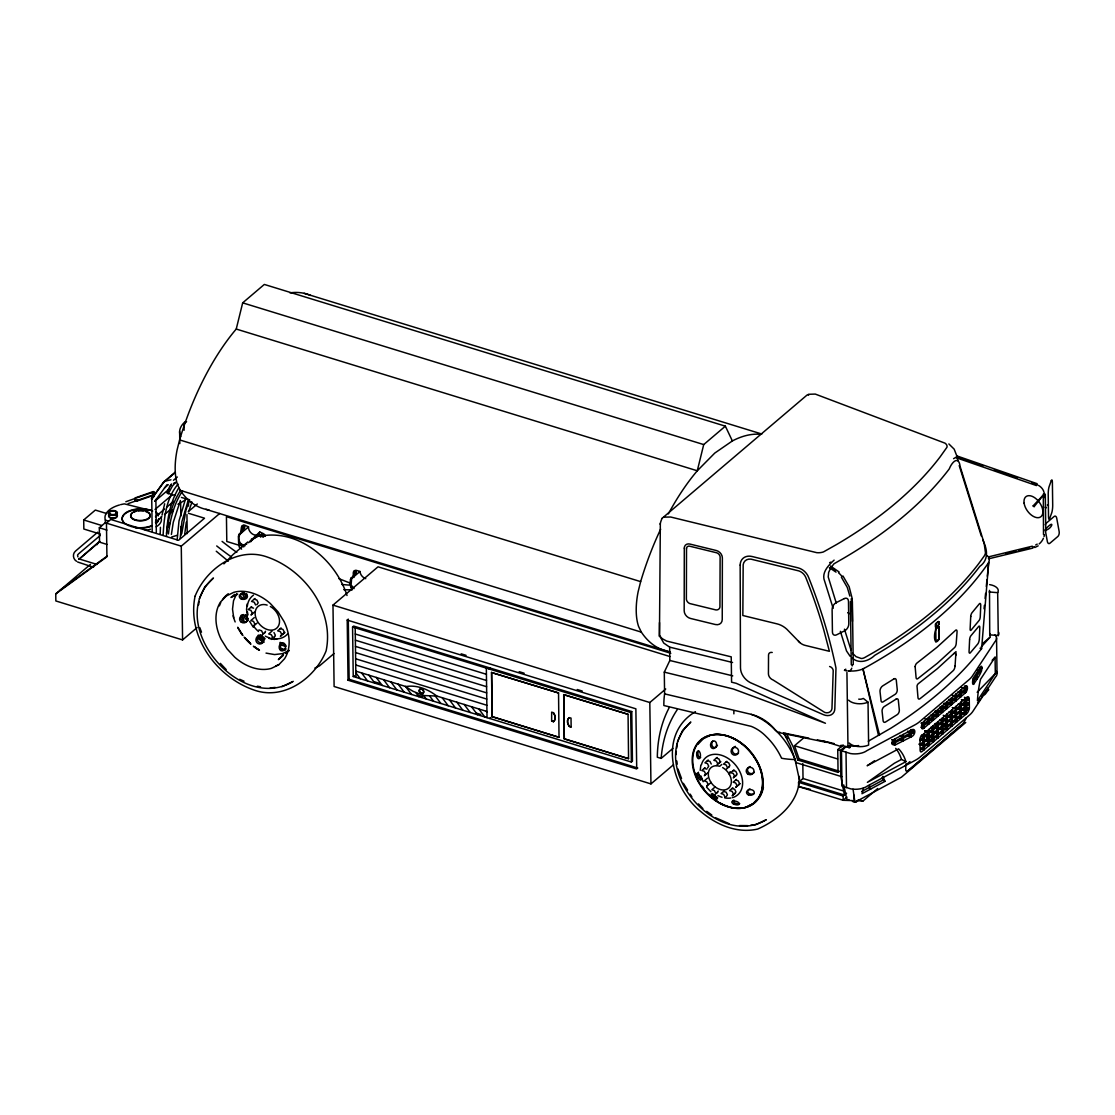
<?xml version="1.0" encoding="UTF-8"?>
<svg xmlns="http://www.w3.org/2000/svg" width="1115" height="1115" viewBox="0 0 1115 1115"><rect width="100%" height="100%" fill="white"/><g stroke="black" fill="none" stroke-linecap="round" stroke-linejoin="round"><path stroke-width="1.5" d="M160.17 534.183L160.421 527.325M163.152 534.433C164.142 517.095 166.302 497.708 178.121 484.119M166.483 536.12C167.027 519.52 170.051 502.419 178.693 487.994M177.146 539.883L179.013 520.9L185.271 499.743M180.184 538.364L181.954 521.43L188.045 500.872M905.965 763.775L905.701 769.406A8.112 2.481 -60.2 0 0 908.586 770.144L962.022 724.611A8.07 2.467 -60.2 0 0 966.245 717.935M969.618 639.648L969.06 651.453A2.829 1.031 -77.2 0 0 970.273 652.846L977.785 643.968A4.084 1.366 -78.4 0 0 979.318 638.993L979.792 627.773A2.76 0.92 -78.4 0 0 978.691 626.449L970.914 635.759A3.22 1.171 -77.2 0 0 969.618 639.662M970.733 616.33L970.12 629.111A2.146 0.781 -77.2 0 0 971.04 630.17L979.109 620.456A3.094 1.031 -78.4 0 0 980.266 616.693L980.74 605.57A3.582 1.199 -78.4 0 0 979.318 603.856L972.029 612.706A3.303 1.199 -77.2 0 0 970.733 616.33L970.705 616.693M921.561 725.921L921.575 727.649A3.875 1.756 -72.9 0 0 923.582 728.443L965.465 692.805A3.875 1.756 -72.9 0 0 967.402 688.68L967.374 686.965A3.875 1.756 -72.9 0 0 965.381 686.171L923.485 721.795A3.875 1.756 -72.9 0 0 921.561 725.921L967.374 686.965L964.712 686.143M955.081 665.948L955.987 651.634L937.38 668.652L918.286 683.718A2.383 1.171 -70.8 0 0 917.018 686.101L917.98 697.628A3.401 1.673 -70.8 0 0 919.945 698.757L937.604 684.777L953.269 670.575A3.902 1.617 -74.8 0 0 955.081 665.948M166.525 533.472L166.539 533.346C168.351 518.308 172.086 503.116 180.63 490.405M660.331 523.52L659.453 636.442L659.495 622.56M868.306 741.21L890.801 728.248A567.828 293.301 -0.8 0 0 974.984 656.972L981.604 648.693L988.698 562.49A19.471 10.063 -0.8 0 0 988.726 557.793M984.043 608.776L984.392 605.347M985.075 598.49L985.59 593.347M986.287 586.49L986.984 579.633M987.319 576.204L988.698 562.49A567.828 293.301 -0.8 0 1 862.968 668.958A17.659 9.129 -0.8 0 1 848.404 670.909M198.637 604.846L199.014 601.752M247.209 603.926L246.54 609.445L247.377 615.424M675.941 754.702L676.331 751.412M676.735 748.123L677.335 743.203M700.206 770.367L700.847 765.155M799.343 776.458C800.18 801.448 778.632 819.832 757.656 829.072C737.099 833.811 716.374 824.752 700.833 811.595C671.397 787.998 657.543 734.172 695.439 711.663M181.717 533.778L186.01 509.945L189.592 499.785L181.424 497.443M184.7 534.21L186.289 522.154M76.503 561.277C72.865 559.089 72.266 553.597 75.695 550.935L97.744 532.176M240.575 533.611L241.439 527.297A3.415 2.481 49.6 0 1 244.701 525.834L241.621 532.552L238.847 534.907M264.882 536.427A3.415 2.481 49.6 0 0 262.569 533.918L254.276 538.28M1043.501 534.545L1043.319 495.966M168.95 527.479L169.647 522.865M168.435 533.96C170.261 518.907 174.01 503.687 182.553 490.962M171.403 534.447L173.271 522.266L180.393 500.524M957.102 456.606L957.005 455.91L956.349 457.777L1036.49 485.582M982.008 668.15L981.507 670.951A35.638 10.091 -80.5 0 1 977.339 678.645L973.883 683.899A3.875 1.101 -80.5 0 1 972.587 682.896A3.875 1.101 -80.5 0 1 973.465 677.85L973.716 679.983L973.688 677.404L980.698 666.742A3.875 1.101 -80.5 0 1 982.008 668.15L979.054 667.662M162.01 515.186L164.658 503.771M863.345 788.04L862.02 793.699L885.003 781.35L882.857 776.319M869.714 784.751L869.045 787.58L870.787 788.988M208.909 509.876A173.578 78.761 -72.9 0 1 180.309 490.405L177.578 484.788A52.266 23.708 -72.9 0 1 177.09 449.958L179.599 439.895A173.578 78.761 -72.9 0 1 236.241 329.05L242.68 302.848L264.325 284.437L725.363 426.167L732.374 440.941A173.578 78.761 -72.9 0 1 760.597 434.334M725.363 426.167L703.718 444.578L697.279 470.781A173.578 78.761 -72.9 0 0 668.373 513.904M172.1 512.984L172.978 509.639M353.316 576.26L353.274 572.915A3.415 2.481 49.6 0 1 356.145 570.88L353.051 576.385L350.793 578.309L349.873 583.452L350.89 587.619A7.666 5.561 49.6 0 0 352.438 588.706M660.624 529.235A173.578 78.761 -72.9 0 0 640.651 581.626L638.142 591.689A52.266 23.708 -72.9 0 0 638.616 626.519L641.348 632.135A173.578 78.761 -72.9 0 0 669.962 651.606M729.322 774.493L730.116 771.622M1045.354 507.144L1046.428 507.687L1045.354 507.283M1048.365 505.569L1047.292 505.025L1048.365 505.43M1034.176 506.558L1033.117 505.917L1034.107 506.67L1044.211 493.987L1033.187 505.82M1044.323 494.753L1043.403 493.903M188.909 510.795L191.892 502.335M998.608 632.205A12.516 6.467 -0.8 0 1 998.273 635.55L989.73 634.825L989.507 590.866A3.749 1.937 -0.8 0 0 989.437 590.365M989.73 634.825L990.106 633.738M244.756 525.862L238.373 536.204L238.624 543.103A7.666 5.561 49.6 0 0 243.307 545.834M258.582 534.197A6.676 4.85 49.6 0 1 252.06 533.764A6.676 4.85 49.6 0 1 248.506 526.893L240.157 533.987C236.742 538.684 240.45 547.925 246.819 543.953M136.992 500.147L135.626 500.314L135.514 498.363M236.715 593.612L233.523 600.748L232.519 609.152L233.774 618.24L233.16 615.731M199.39 598.657L204.756 586.88L213.439 578.002C163.626 621.724 239 714.548 293.273 681.349M677.53 741.559L682.617 730.423L690.826 722.032C644.052 763.413 714.994 850.731 766.284 819.72L755.51 824.765L750.771 825.295M664.289 672.136L669.836 660.484L669.655 647.132L663.773 643.104L659.676 635.926L662.254 638.7L666.659 641.069L731.231 656.846L731.579 682.185L736.262 683.328L825.462 723.273L733.531 689.056L664.289 672.136L664.596 693.878A36.405 13.979 -76.3 0 0 663.857 705.53L751.217 726.367A23.373 12.446 35.8 0 1 764.876 735.231L767.803 738.13A82.663 74.301 -64.5 0 1 781.03 757.071L781.573 758.242A43.527 22.481 -0.8 0 0 784.876 758.771L786.005 758.911A41.812 21.603 -0.8 0 0 795.009 759.524L799.748 781.308L844.32 795.009M831.121 567.451L833.992 563.786L844.222 557.876A567.828 293.301 -0.8 0 0 949.241 468.941C952.531 460.704 958.942 456.119 960.099 466.377L984.169 543.214L985.493 553.012A12.404 5.603 83.4 0 1 984.099 556.176L978.872 563.423A567.828 293.301 -0.8 0 1 873.853 652.359L864.738 657.529A12.432 8.92 -85 0 1 861.24 658.491L856.055 656.665L852.543 653.279M830.605 568.204L828.64 572.427L828.222 576.943L836.25 603.02M168.184 493.834L172.393 486.029L175.863 482.224M353.204 577.277L356.201 570.894M662.199 518.238L807.107 395.003A9.282 4.822 -69.3 0 1 808.626 395.268M976.684 675.481L972.851 682.519L981.507 668.164L976.684 675.481L976.726 672.777M995.082 657.209L980.517 679.314A35.596 10.091 -80.5 0 0 977.451 700.68L995.305 673.572L995.082 657.209L992.155 660.275M250.122 541.068L259.781 531.994L263.084 533.486A3.415 2.481 49.6 0 1 265.398 535.994M250.736 541.792L252.269 539.465L251.433 539.089M256.91 604.678L258.22 602.755L256.854 600.009L254.164 599.187M264.241 633.195L265.551 631.271M271.433 639.439L272.743 637.515L271.377 634.769L268.687 633.933L272.116 631.02M283.015 634.101L284.325 632.177L282.959 629.431L280.269 628.609M707.495 768.012L708.736 766.2L707.44 763.594L704.903 762.813L708.206 759.998M718.938 763.315L720.179 761.503L718.868 758.897L716.332 758.116M728.666 767.162L729.907 765.336L728.611 762.744L726.074 761.963M716.945 792.821L718.185 791.009M735.83 775.733L737.071 773.922L735.775 771.315L733.238 770.535M726.227 796.612L727.454 794.8L726.158 792.194L723.621 791.413M738.283 785.253L739.51 783.441L738.214 780.835L735.677 780.054M734.701 793.685L735.942 791.859L734.632 789.253L732.095 788.472M977.548 703.007L980.197 699.189M981.953 696.638L988.002 687.913M175.376 472.398L163.78 482.265L151.542 498.935L163.584 482.084L175.194 472.216M155.793 499.98L167.055 484.635M953.576 458.683L956.837 456.788M994.719 674.199L995.305 673.558L977.158 692.29M981.144 647.034L989.758 637.515A19.471 10.063 -0.8 0 0 990.064 633.585M283.503 654.268L278.36 659.648L283.196 655.522M697.851 744.416L703.244 738.771L710.339 735.356A40.015 29.06 49.6 0 1 744.918 745.977L752.151 753.81L757.754 762.827A41.924 30.44 49.6 0 1 758.242 798.201L752.848 803.831L745.768 807.26A40.015 29.06 49.6 0 1 719.579 802.73M223.906 563.883L233.286 554.308L247.767 541.988M845.686 670.617L844.445 670.338L845.769 669.167M192.17 502.349L191.125 502.335M968.391 698.534L920.405 739.343L920.419 740.639L968.405 699.816L968.391 698.534L964.391 697.307M968.614 703.161L920.558 744.026L920.572 745.308L968.628 704.443L968.614 703.161L964.614 701.934M908.823 770.284L962.022 724.611M186.595 421.679L184.003 423.867L184.1 430.251M100.336 534.099L83.848 529.026L83.709 519.966L95.346 510.071L106.901 513.611M107.138 544.468L99.542 542.141L99.333 527.757L105.423 522.587M197.16 627.522L182.581 639.926L55.848 600.957L55.75 593.877L106.928 556.789L106.455 523.144L110.789 519.465L178.567 540.301L204.533 518.21L188.519 513.29M100.197 535.507L78.58 553.834L77.562 555.005L77.897 556.915M99.639 541.695L78.914 559.326L99.639 541.263M151.347 498.767L153.926 496.565M164.435 487.966L168.295 484.677M173.452 480.3L177.327 477.011M155.11 501.025L169.355 488.914M55.75 593.877L90.413 564.413M155.027 509.457L172.17 494.879M155.473 516.789L164.546 509.081M167.125 506.879L173.606 501.374M161.884 516.761L155.403 522.266A2.063 1.505 49.6 0 0 155.654 520.217M164.476 514.559L169.647 510.154M188.212 511.701L197.285 503.994M182.581 639.926L181.271 546.155L219.697 513.471M248.561 542.726L256.074 536.329M251.502 540.636L257.621 535.423M234.596 594.407L230.972 597.501L237.732 594.225M254.987 598.49L251.544 601.403L254.234 602.225L255.614 604.985M251.683 606.63L248.255 609.557L250.931 610.379L252.311 613.125L251 615.062L254.429 612.135M254.262 617.64L250.833 620.567L253.509 621.389L254.889 624.135L253.579 626.059L257.007 623.146M261.621 635.425L265.063 632.512M281.091 627.912L277.649 630.825L280.339 631.648L281.719 634.407L280.409 636.331L284.98 632.442M274.708 636.651L274.053 637.209L275.363 635.285L273.983 632.539M350.431 579.633L359.978 571.465A6.676 4.85 49.6 0 0 365.748 578.643M673.474 764.751L650.951 783.901L334.11 686.505L332.981 605.111L378.027 566.81L669.976 656.554M285.621 653.474L289.245 650.38L282.485 653.641L274.569 654.575L266.025 653.097M347.211 620.065L348.284 619.146L349.134 679.3L348.047 680.22L636.721 768.96L635.871 708.806L347.211 620.065L348.047 680.22M352.563 626.992L353.636 626.072L631.759 711.565L632.442 761.113L631.369 762.033L353.246 676.526L352.563 626.992L630.672 712.485L631.759 711.565M333.97 653.571L319.489 665.892L314.862 668.052M353.246 676.526L354.333 675.606M488.969 668.93L490.056 668.01M491.52 672.512L558.545 692.959L559.019 737.308L492.133 716.736L491.52 672.512L558.545 692.959M489.666 718.464L490.753 717.544M492.133 716.736L491.659 672.401M553.458 712.694L553.333 712.806A7.624 5.533 49.6 0 1 553.444 721.656L551.646 721.098L551.66 712.137L553.458 712.694A7.624 5.533 49.6 0 1 553.584 721.544L553.444 721.656M551.646 721.098L553.584 721.544M569.249 717.698L569.389 717.586A7.136 5.185 49.6 0 0 569.514 726.436L571.145 726.938L571.019 718.088L569.249 717.698A7.136 5.185 49.6 0 0 569.375 726.548M559.019 737.308L492.272 716.624M564.302 738.924L563.814 694.575L628.066 714.325L628.553 758.674L564.302 738.924L563.688 694.701L628.066 714.325M650.951 783.901L649.808 702.52L665.711 689M628.553 758.674L564.441 738.813M669.251 707.565A155.333 112.796 49.6 0 0 657.32 757.238L661.153 758.409L672.944 748.374M705.084 767.705L701.781 770.521L704.318 771.301L705.614 773.894L704.373 775.719L707.691 772.904M717.126 757.447L713.809 760.263L716.346 761.043L717.656 763.65M716.415 765.461L720.834 761.712M721.767 764.472L719.677 766.27A13.547 9.84 49.6 0 0 709.447 779.552A13.547 9.84 49.6 0 0 728.778 788.04A13.547 9.84 49.6 0 0 722.659 767.58M726.855 761.294L723.551 764.11L726.088 764.89L727.384 767.482M707.523 778.103L704.22 780.918L706.757 781.699L708.053 784.305L706.812 786.117L711.231 782.368M726.158 769.308L729.461 766.493M734.018 769.866L730.715 772.681L733.252 773.462L734.548 776.068L733.308 777.88L736.625 775.064M715.133 786.953L711.816 789.768L714.367 790.549L715.663 793.155M714.422 794.967L717.739 792.152M736.471 779.385L733.154 782.2L735.691 782.981L736.987 785.587L735.761 787.399L740.165 783.65M724.416 790.744L721.098 793.559L723.635 794.34L724.931 796.946M732.89 787.803L729.572 790.619L732.109 791.399L733.419 794.005L732.179 795.817L735.482 793.002M1045.856 528.789C1056.058 518.015 1051.334 529.918 1045.299 530.127M841.839 776.695L796.166 762.66L790.368 745.949L783.789 733.043L786.633 733.921L793.211 746.827L797.783 759.998L838.062 772.374L839.372 771.259L799.093 758.883L794.521 745.712L803.594 737.991M797.783 759.998L799.093 758.883M853.142 800.612L843.191 800.291L798.619 786.591L798.563 782.312L803.023 778.521L802.814 763.677M838.062 772.374L837.741 749.628L843.205 744.987M844.417 795.037L840.835 776.388L840.417 750.451L843.693 747.663L848.222 746.144M996.085 671.049A14.356 7.415 -0.8 0 1 995.361 677.223L972.754 711.537A36.837 19.025 -0.8 0 1 969.479 715.091L920.21 756.987A37.645 19.443 -0.8 0 1 915.624 760.123L867.428 786.005A14.342 7.401 -0.8 0 1 851.038 788.932L841.978 786.145L841.477 750.771L844.752 747.984M921.575 727.649L967.402 688.68M846.968 797.086L843.191 800.291L843.135 796.012L846.606 793.183M856.473 800.723L863.108 800.932L877.7 788.528M904.725 766.061L909.979 761.601M965.743 722.492L901.45 777.169L855.874 801.713M982.649 643.494L989.758 637.515M968.447 708.109L920.725 748.695L920.739 749.893L968.461 709.321L968.447 708.109L964.447 706.882M935.346 624.135L938.537 621.543L938.941 624.539C934.245 631.034 934.119 622.268 938.9 621.654M935.387 627.02L937.506 625.292M935.415 629.055L938.969 626.574L939.151 639.118C932.921 649.209 933.046 626.7 938.969 626.574M935.583 641.599L937.715 639.871M779.873 732.207L777.866 732.276L775.232 729.977A36.433 28.711 38.7 0 0 751.162 714.339L664.596 693.878M60.085 590.197L107.11 556.12M874.536 760.765L867.149 765.754L898.62 748.862A60.182 36.349 -63.6 0 1 905.924 761.657L867.372 782.368L894.383 763.245L901.464 759.44L905.924 761.657M1032.309 546.197L988.308 556.929A19.471 10.063 -0.8 0 0 987.137 555.577M988.42 558.448L989.298 558.294L988.573 556.817M851.985 610.198L852.32 611.187M732.374 440.941L714.785 453.066L697.279 470.781L236.241 329.05M834.104 560.12C829.002 564.803 822.522 571.298 823.929 578.908L833.17 608.386M894.885 738.938L894.077 739.412A3.401 2.049 -63.6 0 0 891.749 743.607A7.68 4.641 -63.6 0 0 895.861 744.639L912.14 736.374A3.875 2.341 -63.6 0 0 914.816 731.593A3.875 2.341 -63.6 0 0 912.042 729.726L894.885 738.938L894.927 741.294L891.944 739.816M177.954 504.273L185.466 499.938M153.954 492.3C151.096 491.492 154.372 496.83 154.567 493.415M1035.682 544.984L1037.201 544.134M1038.177 545.848L1034.776 547.521M914.091 730.994L892.53 742.576L892.558 744.081L914.119 732.499L914.091 730.994L911.122 729.517M907.596 731.412L910.579 732.89L910.718 730.437M891.916 743.175L894.899 744.653L895.052 742.743M900.223 739.482L903.192 740.959L903.331 738.283M907.68 735.468L910.648 736.945L910.788 734.283M861.742 791.497L883.261 779.943L885.003 781.35M171.626 537.026L177.397 535.228M281.872 686.701L291.851 682.018M829.63 562.671L830.787 562.127M878.341 734.729L862.968 668.958L864.125 668.429M254.527 537.555L262.513 533.89M125.828 501.736L134.971 498.503M956.921 455.937L1037.131 483.701M135.542 497.764L153.09 491.645M137.298 497.694L153.257 492.133M128.03 503.659L135.807 500.942M136.532 500.691L154.093 494.572M136.699 501.179L154.26 495.06M173.424 483.394L174.832 482.92M808.389 394.292L815.288 394.083L945.032 443.171A10.746 5.547 -0.8 0 1 946.942 447.282L940.098 456.913A559.103 288.799 -0.8 0 1 836.682 544.468L823.455 551.925A8.934 4.613 -0.8 0 1 816.724 552.664L670.714 517.025L663.927 517.137M855.107 801.978L854.634 802.047A6.941 0.711 -87.3 0 1 854.202 800.11L853.909 795.065M1005.605 553.695L1015.737 551.228M1019.11 550.406L1029.229 547.953M989.005 558.726L1032.922 548.078M164.602 481.318L170.957 479.798M854.884 802.033L854.494 802.033A6.955 4 64.2 0 1 852.362 801.239M486.934 711.468L436.773 696.039L424.076 695.565L413.512 691.523A41.617 30.216 49.6 0 1 405.971 686.575L355.81 671.146M260.088 536.217C298.848 528.552 335.657 560.092 347.016 595.508M270.192 687.983L275.196 687.425M747.621 825.63L739.496 825.56M989.13 591.954L997.674 592.678L998.273 635.55M175.334 495.52L167.18 493.067A13.436 6.091 -72.9 0 1 171.375 484.077M977.102 669.85L980.141 670.226M271.015 638.282L276.715 639.285M268.938 638.449L274.652 639.452M257.342 686.199L260.534 686.756M784.988 733.266L808.835 738.144M817.351 739.9L825.867 741.642M778.646 732.541L826.689 742.395M858.16 799.859L863.108 800.932M798.619 786.591L810.271 789.336M669.655 647.132L732.569 662.491M669.836 660.484L732.75 675.857M827.567 741.991L834.271 743.621M849.909 744.959L849.951 747.454L840.961 745.266L840.989 746.869M304.116 293.315L761.824 434.028M242.68 302.848L703.718 444.578M980.071 648.219L981.604 648.693M179.599 439.895L640.651 581.626M961.269 687.523L965.409 688.624L965.381 686.171M962.803 691.997L965.465 692.805L965.437 690.352M961.325 691.704L965.325 692.931L965.297 690.464M958.008 691.83L960.823 692.527L960.796 690.06M958.078 696.011L960.879 696.722L960.837 694.255M952.252 695.189L956.238 696.429L956.21 693.962M953.423 695.732L956.085 696.554L956.057 694.087M961.576 699.663L965.576 700.903L965.534 698.325M961.437 699.774L965.437 701.014L965.409 698.436M952.154 699.509L956.28 700.624L956.238 698.171M948.976 699.523L951.639 700.345L951.597 697.879M948.656 699.579L951.499 700.457L951.471 697.99M961.646 704.415L965.632 705.656L965.59 702.213L965.506 705.767L961.506 704.527M958.189 704.095L960.977 704.805L960.949 702.227M966.719 707.3L969.381 708.109A5.575 2.523 -72.9 0 1 965.757 714.325L921.98 751.566A3.47 1.575 -72.9 0 1 920.112 750.13L919.973 739.37A2.662 1.199 -72.9 0 1 921.324 735.914L966.816 697.223A4.544 2.063 -72.9 0 1 969.256 699.091L969.381 708.109M947.694 703.3L951.694 704.527L951.666 702.06L951.555 704.638L948.893 703.816M944.182 703.384L947.025 704.262L946.997 701.795M944.252 703.537L946.914 704.359L946.872 701.893M961.701 709.182L965.702 710.408L965.66 706.98M961.576 709.293L965.576 710.52L965.52 707.091M952.266 707.579L956.391 708.708L956.349 706.13M944.433 707.621L947.095 708.443L947.067 705.976M944.307 707.718L946.97 708.541L946.942 706.088M961.757 713.098L965.757 714.325L965.715 711.649M961.632 713.21L965.632 714.436L965.59 711.76M939.778 707.342L942.454 708.15L942.412 705.697L942.314 708.262L939.652 707.44M956.991 713.196L961.116 714.311L961.06 710.882M952.461 712.22L956.461 713.461L956.405 710.032M952.335 712.332L956.322 713.572L956.28 710.144M949.004 711.9L951.806 712.61L951.764 710.032M939.82 711.537L942.496 712.346L942.454 709.893M939.708 711.621L942.384 712.443L942.342 709.99M958.51 717.419L961.172 718.227L961.13 715.551M958.37 717.53L961.032 718.339L961.005 715.663M935.178 711.245L937.854 712.067L937.813 709.6M935.067 711.342L937.729 712.164L937.701 709.711M952.391 717.098L956.531 718.213L956.475 714.785M947.875 716.123L951.876 717.363L951.82 713.935M947.736 716.234L951.736 717.475L951.694 714.046M943.22 715.314L947.22 716.541L947.179 713.935M935.234 715.44L937.896 716.262L937.868 713.795M933.785 715.119L937.785 716.346L937.757 713.893M952.447 721.015L956.586 722.144L956.545 719.454L956.447 722.255M930.481 715.245L933.255 715.983L933.213 713.516M947.806 721.001L951.931 722.116L951.889 718.687M943.276 720.025L947.276 721.266L947.234 717.837M943.151 720.137L947.151 721.377L947.095 717.949M930.691 719.3L933.353 720.123L933.325 717.656M930.537 719.44L933.199 720.248L933.171 717.795M949.199 725.335L951.987 726.046L951.959 723.356M924.558 718.743L928.67 719.872L928.628 717.419L928.558 719.969M943.346 724.792L947.346 726.018L947.304 722.59L947.22 726.13L943.22 724.903M180.309 490.405L641.348 632.135M938.565 724.053L942.691 725.168L942.635 721.74M935.36 723.537L938.022 724.36L937.994 721.753M935.234 723.649L937.896 724.457L937.868 721.851M943.234 726.144L947.36 727.259L947.402 729.949L943.276 728.82M935.387 724.82L938.049 725.642L938.091 729.112L933.966 727.984M924.614 722.924L928.753 724.039L928.711 721.572M921.311 723.036L923.987 723.858M921.185 723.147L923.847 723.97L923.945 721.391M930.844 727.384L933.506 728.193L933.478 725.586M930.649 727.551L933.311 728.36L933.283 725.754M921.408 727.203L924.07 728.011L924.042 725.558M938.816 732.611L942.816 733.851L942.774 731.161L942.677 733.963L940.015 733.14M921.241 727.328L923.917 728.151L923.875 725.684M934.161 732.597L938.161 733.823L938.119 730.395M934.035 732.708L938.036 733.935L937.994 730.506M930.9 732.151L933.562 732.973L933.52 729.503M205.899 509.332L666.937 651.062M929.38 731.886L933.38 733.126L933.325 729.656M924.99 730.813L928.99 732.053L928.948 729.433M924.725 731.036L928.725 732.262L928.684 729.656M670.798 653.292L226.443 516.677L226.791 541.486L239.92 545.514M935.555 736.931L938.217 737.754L938.189 735.064M935.429 737.043L938.091 737.865L938.049 735.175M929.576 736.499L933.576 737.726L933.534 734.297L933.506 741.768L930.83 740.945M929.45 736.611L933.45 737.879L929.102 741.573L925.102 740.332M925.046 735.579L929.046 736.806L929.004 733.336M924.795 735.802L928.795 737.029L928.739 733.559M921.548 735.287L924.224 736.095L924.182 733.489M930.927 738.158L933.59 738.966L933.631 741.656L930.969 740.834M921.366 735.44L924.028 736.262L923.987 733.656M926.398 737.28L929.06 738.102L929.046 745.559L926.37 744.736L928.907 745.67L928.879 742.98M925.143 740.485L928.99 741.67M924.865 740.555L928.851 741.782L928.809 738.311M920.279 739.635L924.279 740.862L924.237 737.391M920.098 739.789L924.098 741.015L924.042 737.545M359.978 571.465L356.661 570.448A3.415 2.481 49.6 0 0 354.152 571.131M920.363 744.374L924.363 745.601L924.321 742.13M918.83 744.137L924.154 745.768L924.112 742.311M924.349 749.545L921.673 748.736L924.21 749.656L924.307 746.869M350.793 578.309L351.629 578.574L351.086 584.971L354.068 588.581L350.877 587.591M822.745 740.876L840.947 746.479M106.455 523.144L181.271 546.155M837.741 749.628L840.417 750.451M841.477 750.771L850.536 753.559A14.342 7.401 -0.8 0 0 866.94 750.632L915.122 724.75A37.645 19.443 -0.8 0 0 919.722 721.614L968.991 679.718A36.837 19.025 -0.8 0 0 972.266 676.164L994.859 641.85A14.356 7.415 -0.8 0 0 994.97 634.951M83.709 519.966L101.855 525.541M99.333 527.757L106.942 530.099M794.521 745.712L837.56 758.939M332.981 605.111L649.808 702.52M461.108 653.822L466.084 655.355M519.172 671.676L524.148 673.209M577.236 689.53L582.211 691.049M355.281 634.003L486.419 674.31M250.861 607.327L253.551 608.163M355.378 640.191L486.502 680.498M803.023 778.521L844.292 791.204M78.914 558.88L97.005 564.441M798.563 782.312L843.135 796.012M355.462 646.379L486.6 686.701M93.521 567.284L77.59 561.988M355.546 652.568L486.684 692.889M707.426 760.667L709.962 761.447L711.259 764.054M355.629 658.77L486.767 699.077M258.875 629.919L261.565 630.755L262.931 633.501M569.514 726.436L571.145 726.938M704.304 768.374L706.84 769.155M355.713 664.958L486.851 705.265M374.292 681.753L379.295 683.286M417.554 695.049L422.543 696.582M475.771 712.945L480.774 714.478M349.134 679.3L637.794 768.04M938.941 624.539L938.537 621.543M939.151 639.118L938.607 626.449M958.343 457.429L982.873 465.931M994.315 469.903L1017.201 477.833M1031.905 482.934L1036.811 484.649A9.255 7.136 42 0 1 1037.814 485.039M105.423 523.13L105.367 520.036L108.434 521.165M338.946 578.699L350.096 583.047M715.649 817.783L729.294 823.762M239.711 679.3L244.032 681.195M248.506 526.893L245.216 525.402A3.415 2.481 49.6 0 0 241.955 526.851M239.321 533.611L240.157 533.987M238.61 543.075L244.938 545.932M243.781 546.88L239.321 544.859L239.042 546.838L241.593 549.124M907.777 731.315L910.76 732.792M907.847 735.384L910.83 736.862M900.126 735.426L903.317 736.792L903.275 734.451M900.39 739.384L903.373 740.862M892.125 739.719L895.094 741.196L895.066 738.841M892.098 743.078L895.08 744.555M948.865 443.937L954.175 449.164L956.921 456.216M830.452 566.002L839.121 571.981M831.246 567.73L835.274 570.434M829.351 567.66L836.041 572.148M852.027 657.878C858.801 664.247 868.571 661.251 874.773 655.313A567.828 293.301 -0.8 0 0 979.806 566.378C989.27 559.702 987.151 548.65 982.775 540.092M706.715 811.344L711.816 815.023M849.24 743.008A12.516 6.467 -0.8 0 0 868.627 745.057L868.027 702.185L863.372 698.436L861.574 699.049A3.749 1.937 -0.8 0 1 858.717 699.133M216.254 551.228L228.31 561.207M799.817 642.575L786.73 629.125A18.704 14.607 45.1 0 0 777.183 623.898L742.841 615.508L743.175 564.692A9.965 7.777 45.1 0 1 750.911 559.131L798.939 570.936A9.408 7.345 45.1 0 1 805.643 577.11L806.034 578.086A506.74 395.783 45.1 0 1 823.901 630.393L829.393 651.299L805.002 645.334A10.523 8.223 45.1 0 1 798.41 641.111M706.534 787.092L710.91 791.762M698.478 803.887L702.882 808.598M220.38 663.369L226.206 669.585M709.112 794.396L711.189 796.626A40.015 29.06 49.6 0 0 718.13 801.852M245.063 637.794L250.527 643.703M850.104 656.261L846.522 650.951L840.362 631.313M486.154 711.217L486.948 712.29M478.823 708.973L484.844 716.987M471.492 706.715L477.513 714.729M464.161 704.457L470.182 712.471M456.829 702.213L462.85 710.227M449.512 699.955L455.519 707.969M442.181 697.697L448.188 705.725M435.421 696.22L440.871 703.467M429.93 696.401L433.54 701.21M423.547 695.425L426.209 698.966M415.867 692.694L418.878 696.708M405.539 686.436L411.546 694.45M398.208 684.192L404.215 692.206M390.877 681.934L396.898 689.948M383.546 679.676L389.567 687.69M376.215 677.432L382.236 685.446M368.884 675.174L374.905 683.188M361.567 672.916L367.574 680.931M355.824 672.791L360.243 678.687M842.982 576.009L849.142 586.671L852.208 598.644M841.379 577.194L847.288 587.424L849.839 596.093M683.356 783.315L687.607 790.075M690.171 794.131L691.871 796.835M249.649 621.459L253.23 627.132M702.352 786.228L703.941 788.807M237.788 627.243L242.875 635.425M882.188 777.434L883.261 779.943M701 776.026L703.161 781.726M677.92 768.932L681.544 778.521M199.794 627.634L201.508 632.191M959.221 465.596L981.298 536.008M844.445 629.153L851.093 650.38M862.968 668.958L879.554 735.092M957.353 457.624L957.883 460.704M843.776 784.946L846.383 797.601A6.941 3.15 -72.9 0 0 849.003 799.622M1045.187 529.723L1047.361 541.556A3.763 2.021 -82.8 0 0 1050.037 543.13L1057.801 536.524A3.749 2.021 -82.8 0 0 1059.152 531.521L1056.713 518.168A3.749 2.021 -82.8 0 0 1054.121 516.496L1046.358 523.102A3.763 2.021 -82.8 0 0 1045.229 524.789M853.045 789.197L854.648 800.138A7.066 2.119 -79.9 0 0 857.268 800.849M676.819 761.029L677.251 764.193M910.537 730.534L910.579 732.89M903.066 734.562L903.094 736.904M1045.285 494.14L1045.8 530.921M1044.337 497.555L1044.281 494.224A9.255 7.136 42 0 0 1044.016 492.259M996.545 637.989L997.033 673.362M980.099 667.648L980.057 670.352M973.827 681.042L973.855 683.607M973.743 681.167L973.771 683.732M965.242 686.283L965.269 688.749M961.005 706.116L961.046 709.558L956.921 708.429L961.046 709.558L960.865 706.227M960.642 690.185L960.684 692.652M960.698 694.366L960.74 696.833M960.809 702.339L960.851 704.917M960.935 710.994L960.977 714.422M956.113 698.269L956.154 700.736M956.224 706.241L956.266 708.819M956.349 714.896L956.391 718.325M951.639 710.144L951.666 712.722M951.75 718.799L951.806 722.227M951.82 723.468L951.862 726.158M947.039 714.046L947.081 716.652M947.234 727.37L947.276 730.06M942.593 717.837L942.621 720.443L939.959 719.635L942.496 720.555L942.454 717.949M942.705 726.492L942.76 729.921L938.621 728.806L942.76 729.921L942.579 726.604M942.51 721.851L942.565 725.28M937.924 725.754L937.966 729.224M935.708 624.261L935.75 627.146M935.778 629.181L935.959 641.724M933.102 713.614L933.144 716.067M928.572 721.698L928.614 724.151M910.62 734.381L910.648 736.945M903.164 738.381L903.192 740.959M894.871 742.827L894.899 744.653M852.376 601.459L853.254 664.596M852.139 598.866L852.459 621.376M851.428 604.957L851.386 601.543A23.959 12.293 68.1 0 0 851.219 598.783M850.397 601.626L851.275 664.721M846.926 672.429L847.957 745.754A4.822 1.854 -76.3 0 0 849.951 747.454M846.006 752.165L846.508 787.538M733.837 710.799L733.879 713.865M630.672 712.485L631.369 762.033M486.335 668.122L487.032 717.656M355.197 627.801L355.894 677.349M353.859 577.486L353.79 572.469A3.415 2.481 49.6 0 1 353.873 571.744M188.449 500.872L188.519 506.085M186.944 514.531L187.208 533.611M179.64 431.477L179.808 443.561M180.63 502.252L180.825 516.064M180.965 526.419L181.09 535.061M155.877 499.659L156.337 532.287M151.738 498.781L152.198 531.716M405.971 686.575A41.617 30.216 49.6 0 1 436.773 696.039M289.97 292.869A173.578 78.761 -72.9 0 1 310.569 295.419M231.432 556.956A265.356 192.7 49.6 0 1 216.714 545.946M236.798 552.385A265.356 192.7 49.6 0 1 222.08 541.388M243.572 529.346A1.463 1.059 49.6 0 1 244.798 527.59M259.781 531.994A6.676 4.85 49.6 0 1 259.349 533.221M261.035 536.789A1.463 1.059 49.6 0 1 261.872 535.367A1.463 1.059 49.6 0 1 263.433 536.914M260.45 536.886A1.463 1.059 49.6 0 1 262.833 537.012M243.655 530.224A1.463 1.059 49.6 0 1 242.61 528.329A1.463 1.059 49.6 0 1 244.297 528.036M352.27 589.835A159.668 115.946 49.6 0 1 343.727 589.626M355.114 574.1A1.463 1.059 49.6 0 1 356.173 572.553M354.807 574.852A1.463 1.059 49.6 0 1 356.284 573.347M180.672 436.62A38.44 19.847 -0.8 0 1 185.313 421.568M694.06 770.117A41.325 30.007 49.6 0 1 736.053 739.761A41.325 30.007 49.6 0 1 753.851 803.567A41.325 30.007 49.6 0 1 694.506 771.719M701.474 764.611A24.516 17.798 49.6 0 1 734.214 763.51A24.516 17.798 49.6 0 1 732.416 797.643M730.827 797.992A24.516 17.798 49.6 0 1 724.736 797.908M722.018 797.253A24.516 17.798 49.6 0 1 717.935 795.594M752.583 803.873A41.325 30.007 49.6 0 1 748.235 805.922M716.262 799.33A41.325 30.007 49.6 0 1 711.495 795.58M763.413 787.162A41.325 30.007 49.6 0 1 759.385 797.406M712.68 794.159A3.875 0.99 39.2 0 0 712.583 796.18A3.875 0.99 39.2 0 0 717.321 798.786A3.875 0.99 39.2 0 0 713.419 794.563A3.875 0.99 39.2 0 0 717.767 797.796M754.242 793.476A3.875 2.829 0.6 0 1 748.458 792.932A3.875 2.829 0.6 0 1 749.907 788.821M738.506 753.183A3.875 3.735 -89.3 0 1 732.708 751.872A3.875 3.735 -89.3 0 1 735.454 746.395M754.325 772.347A3.875 3.666 2.2 0 1 748.179 772.054A3.875 3.666 2.2 0 1 750.047 766.507M712.931 794.061A3.875 0.99 39.2 0 1 712.596 793.518M701.934 779.078A3.875 1.059 64.1 0 1 699.467 776.291A3.875 1.059 64.1 0 1 698.436 772.235M700.68 757.42A3.875 1.896 85.9 0 1 698.241 755.594A3.875 1.896 85.9 0 1 698.561 750.618M717.447 745.322A3.875 3.011 -79.7 0 1 716.959 746.172M716.318 746.855A3.875 3.011 -79.7 0 1 712.401 746.27A3.875 3.011 -79.7 0 1 712.694 741.182M739.733 803.664A3.875 1.714 16.5 0 1 734.451 802.675A3.875 1.714 16.5 0 1 733.907 800.054M697.614 778.214A41.924 30.44 49.6 0 1 695.718 773.406M284.311 649.669A43.708 31.736 49.6 0 1 281.105 649.251M263.934 642.212A43.708 31.736 49.6 0 1 257.565 637.348M243.739 619.452A43.708 31.736 49.6 0 1 242.415 616.595M287.572 633.975A25.938 18.843 49.6 0 1 272.478 638.588M269.593 637.892A25.938 18.843 49.6 0 1 265.272 636.135M258.513 631.522A25.938 18.843 49.6 0 1 253.886 626.588M248.018 614.867A25.938 18.843 49.6 0 1 247.419 611.842M247.335 606.044A25.938 18.843 49.6 0 1 253.44 595.173M246.749 593.807A4.098 2.021 85.4 0 1 244.617 597.124A4.098 2.021 85.4 0 1 242.68 592.4M262.067 639.285A43.708 31.736 49.6 0 1 258.318 636.247M286.179 646.045A4.098 1.84 16.9 0 1 280.659 644.303M279.935 643.202A4.098 1.84 16.9 0 1 280.255 642.31M285.315 649.78A43.708 31.736 49.6 0 1 280.548 649.278M263.377 642.226A43.708 31.736 49.6 0 1 257.007 637.362M244.701 622.295A43.708 31.736 49.6 0 1 241.258 615.159M262.123 636.275A4.098 1.073 39.3 0 1 263.697 639.675A4.098 1.073 39.3 0 1 258.248 635.146M260.45 635.076A4.098 1.073 39.3 0 1 261.286 635.62M245.871 614.909A4.098 1.143 63.9 0 1 246.791 619.842A4.098 1.143 63.9 0 1 243.363 614.532M264.994 638.561A4.098 1.073 39.3 0 1 264.339 638.296M263.572 637.878A4.098 1.073 39.3 0 1 260.422 635.257M248.255 618.727A4.098 1.143 63.9 0 1 245.384 615.299M246.959 595.828A4.098 2.021 85.4 0 1 244.032 592.358M285.579 644.832A4.098 1.84 16.9 0 1 281.482 642.63M285.83 649.613A42.328 30.732 49.6 0 1 281.161 649.125M262.973 641.278A42.328 30.732 49.6 0 1 258.025 637.334M270.318 606.462A14.328 10.411 49.6 0 1 276.785 628.107A14.328 10.411 49.6 0 1 256.339 619.132A14.328 10.411 49.6 0 1 267.154 605.083M278.82 664.582A43.708 31.736 49.6 0 1 275.684 665.92M219.404 605.863A43.708 31.736 49.6 0 1 220.756 602.616M222.47 599.675A43.708 31.736 49.6 0 1 228.282 593.751M259.377 649.989A43.708 31.736 49.6 0 1 254.095 646.519M250.345 643.494A43.708 31.736 49.6 0 1 244.603 637.696M242.54 635.174A43.708 31.736 49.6 0 1 240.631 632.539M245.509 598.239A4.098 2.997 1.3 0 1 240.812 596.246A4.098 2.997 1.3 0 1 242.847 592.609M258.596 649.864A43.708 31.736 49.6 0 1 253.37 646.212M250.903 644.163A43.708 31.736 49.6 0 1 244.115 637.111M242.136 634.547A43.708 31.736 49.6 0 1 237.816 627.675M235.154 621.947A43.708 31.736 49.6 0 1 234.094 619.02M248.115 620.442A4.098 3.861 3.6 0 1 241.969 620.498A4.098 3.861 3.6 0 1 242.666 614.727M263.684 641.947A4.098 3.944 89.2 0 1 257.83 641.027A4.098 3.944 89.2 0 1 259.461 635.118M285.914 648.359A4.098 3.178 -80.5 0 1 281.384 648.846A4.098 3.178 -80.5 0 1 281.384 643.118M259.405 650.157A42.328 30.732 49.6 0 1 254.206 646.714M858.606 745.559A17.659 9.129 -0.8 0 1 847.957 745.754M953.966 653.571A3.652 1.519 -74.8 0 1 955.75 655.495M751.162 714.353A34.649 18.453 35.8 0 1 775.232 729.977L777.517 732.221A92.698 83.318 -64.5 0 1 795.009 759.524M984.364 694.868A6.941 3.289 -71.9 0 0 986.092 693.084A6.941 3.666 -68.8 0 0 987.332 691.147L988.74 689.558L988.322 690.115A6.969 5.742 28.1 0 1 986.036 691.621M772.221 652.484A4.167 3.192 43.4 0 0 768.528 655.132L768.43 673.878A5.882 4.502 43.4 0 0 773.127 680.011L824.863 712.499A7.638 5.854 43.4 0 0 831.957 708.694L833.212 670.77A3.972 3.038 43.4 0 0 829.602 666.505M895.707 748.36A60.182 36.349 -63.6 0 1 901.464 759.44M783.371 733.071A97.256 87.43 -64.5 0 1 787.483 738.492M868.027 702.185A12.516 6.467 -0.8 0 1 848.64 700.136M989.632 584.622A12.516 6.467 -0.8 0 1 997.674 592.678M660.15 524.231A9.324 3.582 -76.3 0 1 662.199 518.21M661.153 758.409A153.745 111.639 49.6 0 1 677.195 709.753M838.508 572.775A23.959 12.293 68.1 0 1 842.173 576.608M847.093 670.909A11.861 6.077 68.1 0 1 845.24 670.017M852.264 664.665A11.861 6.077 68.1 0 1 852.222 665.948M851.776 668.178A11.861 6.077 68.1 0 1 850.87 669.85M850.271 670.436A11.861 6.077 68.1 0 1 848.808 671.049M1038.776 485.555A9.255 7.136 42 0 1 1043.71 491.283M1043.389 538.294A24.92 19.248 42 0 1 1039.138 543.939M1034.413 546.601A24.92 19.248 42 0 1 1032.615 547.13M1044.476 534.782A24.92 19.248 42 0 1 1044.03 536.58M158.818 518.796A18.342 9.478 -0.8 0 1 156.114 523.52M151.891 526.029A18.342 9.478 -0.8 0 1 135.263 527.855M124.364 523.395A18.342 9.478 -0.8 0 1 131.765 510.475M133.201 510.099A18.342 9.478 -0.8 0 1 139.403 509.276M142.595 509.29A18.342 9.478 -0.8 0 1 148.699 510.168M105.367 520.036A27.471 14.188 -0.8 0 1 119.514 504.956M120.685 504.649A27.471 14.188 -0.8 0 1 124.378 503.868L146.483 509.402A20.92 10.802 -0.8 0 1 151.473 510.503M160.853 517.109A20.92 10.802 -0.8 0 1 156.156 526.837M150.469 529.235A20.92 10.802 -0.8 0 1 145.354 530.294M155.71 512.245A20.92 10.802 -0.8 0 1 158.915 514.489M145.591 511.478A9.812 5.073 -0.8 0 1 148.811 518.419A9.812 5.073 -0.8 0 1 135.305 520.217A9.812 5.073 -0.8 0 1 132.086 513.276M133.702 512.231A9.812 5.073 -0.8 0 1 135.779 511.437M138.176 510.935A9.812 5.073 -0.8 0 1 143.25 510.963M158.065 520.803A18.342 9.478 -0.8 0 1 156.114 523.074M151.877 525.583A18.342 9.478 -0.8 0 1 130.887 526.447M129.563 526.001A18.342 9.478 -0.8 0 1 126.246 512.454A18.342 9.478 -0.8 0 1 152.657 511.074M156.616 513.611A18.342 9.478 -0.8 0 1 158.33 515.897M116.42 515.646A3.875 2.007 -0.8 0 1 112.894 518.628A3.875 2.007 -0.8 0 1 109.702 515.618M115.779 511.91A3.875 2.007 -0.8 0 1 116.671 513.848M116.267 514.336A3.875 2.007 -0.8 0 1 115.625 514.74M114.803 515.06A3.875 2.007 -0.8 0 1 111.848 515.241M110.148 514.726A3.875 2.007 -0.8 0 1 109.089 513.304M115.486 511.548A3.484 1.798 -0.8 0 1 114.051 514.517A3.484 1.798 -0.8 0 1 109.493 512.649A3.484 1.798 -0.8 0 1 114.775 511.269M116.225 514.029A4.46 2.3 -0.8 0 1 114.023 517.862A4.46 2.3 -0.8 0 1 108.726 515.019M154.929 493.429A1.812 1.199 70.8 0 1 153.605 495.018A1.812 1.199 70.8 0 1 152.462 492.412A1.812 1.199 70.8 0 1 154.372 492.175M137.396 499.994A1.812 1.199 70.8 0 1 136.058 501.137A1.812 1.199 70.8 0 1 134.845 498.935A1.812 1.199 70.8 0 1 136.183 497.806M170.679 504.635A2.063 1.408 60 0 1 172.212 503.339M155.542 499.464A2.063 1.505 49.6 0 1 154.748 501.193M152.156 499.325A2.063 1.505 49.6 0 1 152.142 498.419M152.588 497.764A2.063 1.505 49.6 0 1 153.368 497.541M167.417 493.095A12.92 5.854 -72.9 0 1 168.463 489.889M169.842 486.934A12.92 5.854 -72.9 0 1 171.459 484.454M97.103 544.664A2.063 1.073 -0.8 0 1 97.59 543.883M349.093 585.068A159.668 115.946 49.6 0 1 341.859 584.427M684.303 548.12L684.178 610.797A7.011 5.477 45.1 0 0 690.45 618.435L715.328 624.511A7.693 6.007 45.1 0 0 722.241 619.508L722.367 557.89A6.76 5.282 45.1 0 0 716.318 550.517L689.906 544.064A6.23 4.864 45.1 0 0 684.303 548.12M686.519 548.733L686.38 599.326A4.544 3.554 45.1 0 0 689.878 603.577L715.9 609.933A5.227 4.084 45.1 0 0 719.928 607.006L720.123 556.845A4.293 3.345 45.1 0 0 716.82 552.831L689.46 546.141A3.763 2.927 45.1 0 0 686.547 548.245L686.519 548.733M740.165 565.082L740.485 667.983A14.955 11.443 43.4 0 0 752.43 683.565L823.302 714.617A10.774 8.251 43.4 0 0 834.842 708.429L835.971 668.052A509.917 398.264 45.1 0 0 808.71 577.64A12.669 9.896 45.1 0 0 798.103 567.856L752.095 556.51A13.227 10.328 45.1 0 0 740.165 565.082M915.136 666.659L916.098 677.669A2.969 1.463 -70.8 0 0 917.812 678.659L937.297 663.3L954.579 647.55A3.54 1.477 -74.8 0 0 956.224 643.411L957.046 631.996A3.052 1.185 -76 0 0 956.991 630.895L956.921 630.616A3.066 1.282 -74.8 0 0 955.541 630.337L937.074 647.216L916.851 663.132A3.108 1.533 -70.8 0 0 915.192 666.254L915.136 666.659M195.083 596.191C186.707 636.581 216.672 677.265 254.206 690.101C284.13 700.708 315.294 677.906 326.124 650.839C334.5 610.449 304.534 569.779 267.001 556.942C237.091 546.336 205.913 569.124 195.083 596.191M848.125 612.748L848.975 613.612L848.125 612.748M1051.278 480.69L1049.187 486.433A5.631 0.934 -85 0 0 1048.212 494.126L1048.518 516.635A5.631 0.934 -85 0 0 1049.633 518.587L1051.724 512.844A5.631 0.934 -85 0 0 1052.699 505.151L1052.393 482.642A5.631 0.934 -85 0 0 1051.278 480.69M980.21 672.749L980.113 671.481L980.21 672.749M226.317 595.954L220.603 601.919A44.363 32.21 49.6 0 0 221.132 639.341L227.056 648.874L234.708 657.153A42.328 30.732 49.6 0 0 271.293 668.401L278.792 664.777L284.492 658.812A44.363 32.21 49.6 0 0 283.977 621.389L278.053 611.856L270.387 603.577A42.328 30.732 49.6 0 0 233.802 592.33L226.317 595.954M893.84 678.951L882.69 685.906A4.153 2.341 -66.4 0 0 880.014 691.523L881.073 700.805A3.038 1.714 -66.4 0 0 883.08 701.865L895.178 694.311A3.387 1.826 -68 0 0 897.254 689.711L896.293 680.303A3.847 2.091 -68 0 0 893.84 678.965M896.139 699.091L884.293 706.548A3.429 1.937 -66.4 0 0 882.077 711.175L883.108 720.694A3.735 2.105 -66.4 0 0 885.575 722.004L897.254 714.631A3.387 1.84 -68 0 0 899.331 710.018L898.328 700.29A3.443 1.868 -68 0 0 896.139 699.091M844.32 598.588L836.139 602.671A5.631 3.526 -61.8 0 0 832.111 609.543L832.431 632.052A5.631 3.526 -61.8 0 0 836.585 634.825L844.766 630.742A5.631 3.526 -61.8 0 0 848.794 623.884L848.487 601.375A5.631 3.526 -61.8 0 0 844.32 598.588M976.879 679.021L973.925 678.519L976.796 679.146L976.851 676.443L976.796 679.146M419.254 691.23A2.578 1.882 49.6 0 0 422.947 693.349A2.578 1.882 49.6 0 0 421.916 689.349A2.578 1.882 49.6 0 0 419.254 691.23M419.533 690.993A2.578 1.882 49.6 0 0 423.226 693.126A2.578 1.882 49.6 0 0 422.181 689.112A2.578 1.882 49.6 0 0 419.533 690.993M696.973 752.388A3.875 1.896 85.9 0 0 698.45 758.688A3.875 1.896 85.9 0 0 700.262 753.517A3.875 1.896 85.9 0 0 696.973 752.388M733.182 803.748A3.875 1.714 16.5 0 0 739.273 804.082A3.875 1.714 16.5 0 0 734.227 800.946A3.875 1.714 16.5 0 0 733.182 803.748M747.594 773.838A3.875 3.666 2.2 0 0 753.921 771.705A3.875 3.666 2.2 0 0 748.778 767.58A3.875 3.666 2.2 0 0 747.594 773.838M693.53 770.13A41.325 30.007 49.6 0 0 752.639 804.096A41.325 30.007 49.6 0 0 736.039 740.053A41.325 30.007 49.6 0 0 693.53 770.13M748.263 794.786A3.875 2.829 0.6 0 0 754.27 792.626A3.875 2.829 0.6 0 0 748.667 789.88A3.875 2.829 0.6 0 0 748.263 794.786M737.907 753.517A3.875 3.735 -89.3 0 0 735.161 747.426A3.875 3.735 -89.3 0 0 731.454 752.946A3.875 3.735 -89.3 0 0 737.907 753.517M715.705 747.231A3.875 3.011 -79.7 0 0 714.353 740.959A3.875 3.011 -79.7 0 0 710.631 746.074A3.875 3.011 -79.7 0 0 715.705 747.231M697.307 775.106A3.875 1.059 64.1 0 0 700.666 780.152A3.875 1.059 64.1 0 0 699.119 774.66A3.875 1.059 64.1 0 0 697.307 775.106M241.049 621.975A4.098 3.861 3.6 0 0 247.711 619.759A4.098 3.861 3.6 0 0 242.303 615.396A4.098 3.861 3.6 0 0 241.049 621.975M284.618 649.474A4.098 3.178 -80.5 0 0 283.154 642.839A4.098 3.178 -80.5 0 0 279.252 648.247A4.098 3.178 -80.5 0 0 284.618 649.474M241.119 598.894A4.098 2.997 1.3 0 0 247.46 596.636A4.098 2.997 1.3 0 0 241.537 593.71A4.098 2.997 1.3 0 0 241.119 598.894M256.589 637.599A4.098 3.944 89.2 0 0 259.502 644.01A4.098 3.944 89.2 0 0 263.391 638.184A4.098 3.944 89.2 0 0 256.589 637.599M1024.1 503.13A12.516 7.359 54.2 0 0 1039.389 517.499A12.516 7.359 54.2 0 0 1036.825 499.436A12.516 7.359 54.2 0 0 1024.1 503.13M135.305 519.771A9.812 5.073 -0.8 0 0 150.26 515.437A9.812 5.073 -0.8 0 0 135.779 510.991A9.812 5.073 -0.8 0 0 135.305 519.771M110.622 514.796A4.46 2.3 -0.8 0 0 117.409 512.83A4.46 2.3 -0.8 0 0 110.831 510.809A4.46 2.3 -0.8 0 0 110.622 514.796"/></g></svg>
